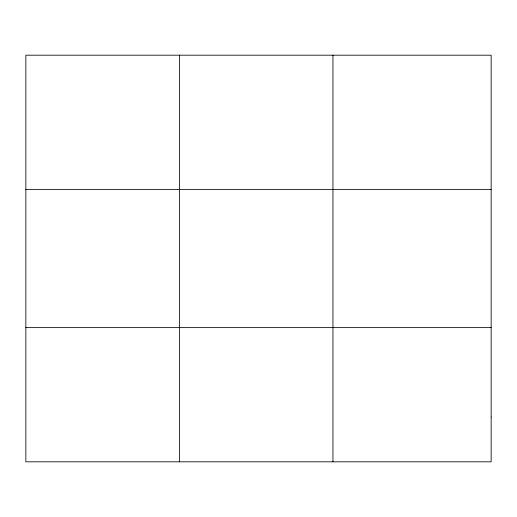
<?xml version="1.0" encoding="UTF-8"?>
<svg xmlns="http://www.w3.org/2000/svg" width="517" height="517" viewBox="0 0 517 517"><rect width="100%" height="100%" fill="white"/><g stroke="black" fill="none" stroke-linecap="round" stroke-linejoin="round"><path stroke-width="0.78" d="M179.399 55.19L179.399 461.81M332.948 55.19L332.948 461.81M25.85 189.377L491.15 189.377M25.85 327.623L491.15 327.623M491.15 417.083L491.15 461.81L25.85 461.81L25.85 55.19L491.15 55.19L491.15 417.083"/></g></svg>
